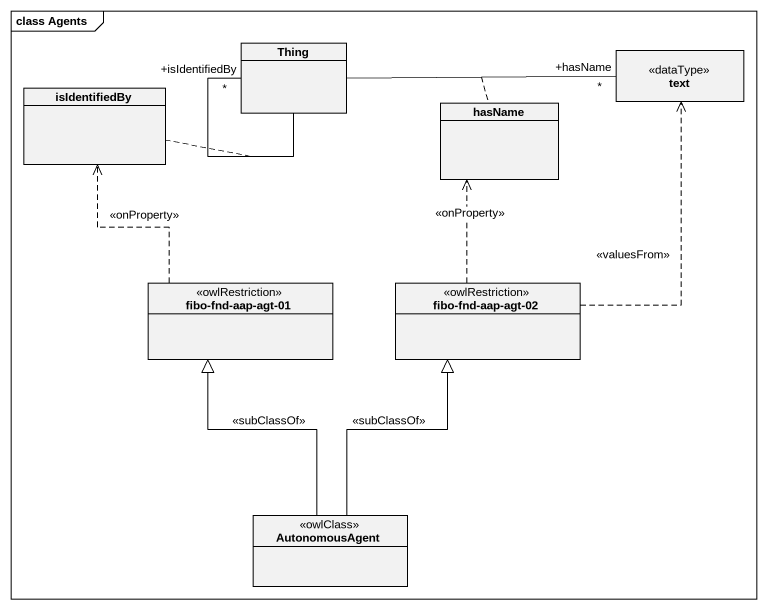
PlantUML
@startuml
mainframe class Agents
hide circle
hide empty members
class Thing
class text <<dataType>>
class isIdentifiedBy
class hasName
class "fibo-fnd-aap-agt-01" as fibo_fnd_aap_agt_01 <<owlRestriction>>
class "fibo-fnd-aap-agt-02" as fibo_fnd_aap_agt_02 <<owlRestriction>>
class AutonomousAgent <<owlClass>>
Thing -- "+isIdentifiedBy\n*" Thing
(Thing, Thing) .. isIdentifiedBy
Thing -right- "+hasName\n*" text
(Thing, text) .. hasName
fibo_fnd_aap_agt_01 .up.> isIdentifiedBy : <<onProperty>>
fibo_fnd_aap_agt_02 .up.> text : <<valuesFrom>>
fibo_fnd_aap_agt_02 .up.> hasName : <<onProperty>>
AutonomousAgent -up-|> fibo_fnd_aap_agt_01 : <<subClassOf>>
AutonomousAgent -up-|> fibo_fnd_aap_agt_02 : <<subClassOf>>
@enduml
